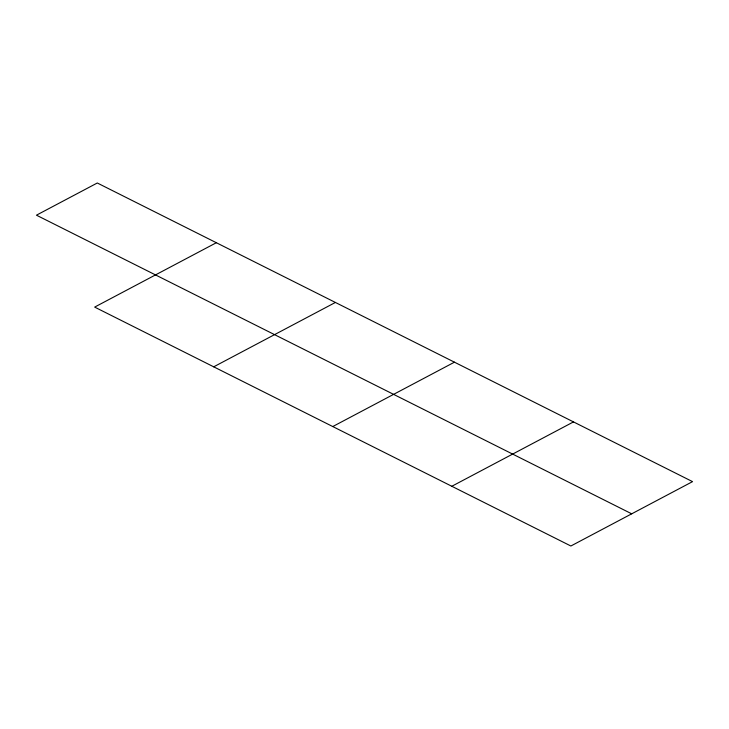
<?xml version="1.0" encoding="UTF-8"?>
<svg xmlns="http://www.w3.org/2000/svg" width="729" height="729" viewBox="0 0 729 729"><rect width="100%" height="100%" fill="white"/><g stroke="black" fill="none" stroke-linecap="round" stroke-linejoin="round"><path stroke-width="1.09" d="M216.34 242.73L94.661 307.1L570.871 546.003L692.55 481.632L97.294 182.997L36.45 215.183L631.706 513.817M213.715 366.824L335.395 302.453M332.77 426.547L454.449 362.176M451.816 486.27L573.495 421.9"/></g></svg>
